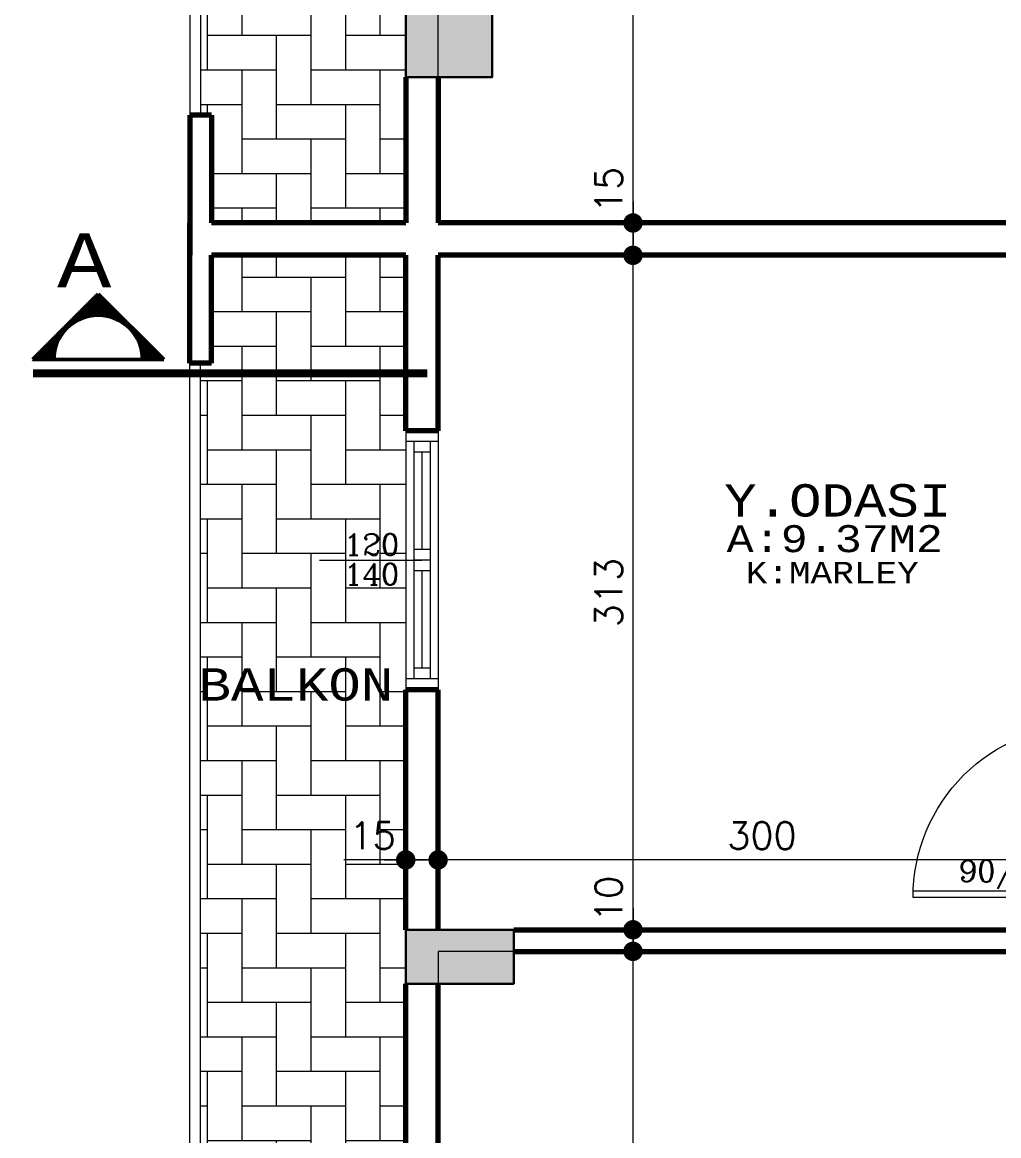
# Model space of a CAD drawing. Header units: millimetres. Extents: x 35860 to 71103, y -11298 to -8385.
# Drawn here: x 48954 to 49406, y -10414 to -9898 of the extents above; entities that cross this region are included whole.
import ezdxf
from ezdxf.enums import TextEntityAlignment as Align

# ---------------------------------------------------------------- set-up
doc = ezdxf.new("R2010")
doc.units = ezdxf.units.MM
doc.header["$MEASUREMENT"] = 0
doc.layers.get('0').update_dxf_attribs({"lineweight": 15})
doc.layers.get('Defpoints').update_dxf_attribs({"lineweight": 20})
for name, color, linetype, lineweight in [('02', 2, 'Continuous', 20), ('03_Yazı', 1, 'Continuous', 30), ('05', 4, 'Continuous', 50), ('07', 3, 'Continuous', 70), ('Aks&Tefriş', 5, 'Continuous', 20), ('Kolon', 6, 'Continuous', 30), ('Merd&Balkon', 40, 'Continuous', 20), ('Ölçü', 140, 'Continuous', 20)]:
    doc.layers.add(name, color=color, linetype=linetype, lineweight=lineweight)
doc.layers.add('Lay_X', color=45, linetype='Continuous', lineweight=13, plot=False)
doc.styles.add('0', font='txt.shx')
doc.styles.add('C', font='')
doc.styles.add('C3', font='', dxfattribs={"height": 15})
doc.styles.add('ROMANC', font='romanc', dxfattribs={"height": 0.11})
doc.styles.get('C').set_extended_font_data('Courier New Tur')
doc.styles.get('C3').set_extended_font_data('Courier New Tur')
doc.dimstyles.new('2', dxfattribs={"dimtxt": 12.5, "dimasz": 1, "dimexe": 0, "dimexo": 0, "dimgap": 5, "dimtad": 1, "dimdec": 0, "dimlfac": -1, "dimzin": 12, "dimdsep": 46, "dimtxsty": '0', "dimblk": 'DOT', "dimcen": 2.5, "dimse1": 1, "dimse2": 1, "dimclrd": 256, "dimclrt": 1, "dimadec": 0, "dimazin": 0, "dimtfac": 1, "dimtdec": 0, "dimtmove": 0, "dimatfit": 0, "dimldrblk": 'DOT', "dimfxl": 1, "dimtolj": 1, "dimtzin": 0, "dimlwd": -1, "dimarcsym": 0})
doc.dimstyles.new('_VI80I', dxfattribs={"dimtxt": 15, "dimasz": 1, "dimexe": 0, "dimexo": 100, "dimgap": 5, "dimtad": 1, "dimdec": 0, "dimlfac": -1, "dimzin": 12, "dimdsep": 46, "dimtxsty": '0', "dimblk1": 'DOT80_2', "dimblk2": 'DOT80_1', "dimsah": 1, "dimcen": 2.5, "dimse1": 1, "dimse2": 1, "dimclrd": 256, "dimclrt": 1, "dimadec": 8, "dimazin": 0, "dimtfac": 1, "dimtdec": 0, "dimtmove": 0, "dimatfit": 0, "dimldrblk": 'DOT', "dimfxl": 1, "dimtolj": 1, "dimtzin": 0, "dimlwd": -1, "dimarcsym": 0})
pattern_1 = [(0, (0, 0), (16, 16), [48, -16]), (90, (16, 0), (-16, -16), [48, -16])]

# ---------------------------------------------------------------- blocks, each defined once
blk = doc.blocks.new('DOT')
at = {"color": 0}
blk.add_line((-10, 0), (10, 0), dxfattribs=at)
at = {"color": 0, "const_width": 4.5}
blk.add_lwpolyline([(-2.25, 0, 1), (2.25, 0, 1)], format="xyb", close=True, dxfattribs=at)
blk = doc.blocks.new('*D378')
at = {"layer": 'Defpoints', "color": 0, "transparency": 16777216}
for p in [(49446.81, -10218.42), (49146.81, -10286.05), (49146.81, -10318.42)]:
    blk.add_point(p, dxfattribs=at)
at = {"layer": 'Ölçü', "transparency": 16777216}
blk.add_line((49445.81, -10286.05), (49147.81, -10286.05), dxfattribs=at)
at = {"layer": 'Ölçü', "transparency": 16777216, "rotation": 180}
blk.add_blockref('DOT', (49146.81, -10286.05), dxfattribs=at)
at = {"layer": 'Ölçü', "transparency": 16777216}
blk.add_blockref('DOT', (49446.81, -10286.05), dxfattribs=at)
at = {"layer": 'Ölçü', "color": 1, "transparency": 16777216, "insert": (49296.81, -10274.8), "char_height": 12.5, "attachment_point": 5, "style": '0'}
blk.add_mtext('\\A1;300', dxfattribs=at)
blk = doc.blocks.new('*D379')
at = {"layer": 'Defpoints', "color": 0, "transparency": 16777216}
for p in [(49131.81, -10286.05), (49131.81, -10318.42), (49146.81, -10318.42)]:
    blk.add_point(p, dxfattribs=at)
at = {"layer": 'Ölçü', "transparency": 16777216}
for p, q in [((49130.81, -10286.05), (49103.14, -10286.05)), ((49146.81, -10286.05), (49131.81, -10286.05)), ((49147.81, -10286.05), (49148.81, -10286.05))]:
    blk.add_line(p, q, dxfattribs=at)
blk.add_blockref('DOT', (49131.81, -10286.05), dxfattribs=at)
at = {"layer": 'Ölçü', "transparency": 16777216, "rotation": 180}
blk.add_blockref('DOT', (49146.81, -10286.05), dxfattribs=at)
at = {"layer": 'Ölçü', "color": 1, "transparency": 16777216, "insert": (49116.47, -10274.8), "char_height": 12.5, "attachment_point": 5, "style": '0'}
blk.add_mtext('\\A1;15', dxfattribs=at)
blk = doc.blocks.new('*D415')
at = {"layer": 'Defpoints', "color": 0, "transparency": 16777216}
for p in [(49181.81, -10328.42), (49237.08, -10328.42), (49271.81, -10758.42)]:
    blk.add_point(p, dxfattribs=at)
at = {"layer": 'Ölçü', "transparency": 16777216}
blk.add_line((49237.08, -10757.42), (49237.08, -10329.42), dxfattribs=at)
for p, rotation in [((49237.08, -10328.42), 90), ((49237.08, -10758.42), 270)]:
    blk.add_blockref('DOT', p, dxfattribs=dict(at, rotation=rotation))
at = {"layer": 'Ölçü', "color": 1, "transparency": 16777216, "insert": (49225.83, -10543.42), "char_height": 12.5, "attachment_point": 5, "rotation": 90, "style": '0'}
blk.add_mtext('\\A1;430', dxfattribs=at)
blk = doc.blocks.new('*D416')
at = {"layer": 'Defpoints', "color": 0, "transparency": 16777216}
for p in [(49181.81, -10318.42), (49237.08, -10318.42), (49181.81, -10328.42)]:
    blk.add_point(p, dxfattribs=at)
at = {"layer": 'Ölçü', "transparency": 16777216}
for p, q in [((49237.08, -10317.42), (49237.08, -10291.84)), ((49237.08, -10328.42), (49237.08, -10318.42)), ((49237.08, -10329.42), (49237.08, -10330.42))]:
    blk.add_line(p, q, dxfattribs=at)
for p, rotation in [((49237.08, -10318.42), 270), ((49237.08, -10328.42), 90)]:
    blk.add_blockref('DOT', p, dxfattribs=dict(at, rotation=rotation))
at = {"layer": 'Ölçü', "color": 1, "transparency": 16777216, "insert": (49225.83, -10304.13), "char_height": 12.5, "attachment_point": 5, "rotation": 90, "style": '0'}
blk.add_mtext('\\A1;10', dxfattribs=at)
blk = doc.blocks.new('*D417')
at = {"layer": 'Defpoints', "color": 0, "transparency": 16777216}
for p in [(49146.81, -10005.92), (49237.08, -10005.92), (49181.81, -10318.42)]:
    blk.add_point(p, dxfattribs=at)
at = {"layer": 'Ölçü', "transparency": 16777216}
blk.add_line((49237.08, -10317.42), (49237.08, -10006.92), dxfattribs=at)
for p, rotation in [((49237.08, -10005.92), 90), ((49237.08, -10318.42), 270)]:
    blk.add_blockref('DOT', p, dxfattribs=dict(at, rotation=rotation))
at = {"layer": 'Ölçü', "color": 1, "transparency": 16777216, "insert": (49225.83, -10162.17), "char_height": 12.5, "attachment_point": 5, "rotation": 90, "style": '0'}
blk.add_mtext('\\A1;313', dxfattribs=at)
blk = doc.blocks.new('*D418')
at = {"layer": 'Defpoints', "color": 0, "transparency": 16777216}
for p in [(49146.81, -9990.92), (49237.08, -9990.92), (49146.81, -10005.92)]:
    blk.add_point(p, dxfattribs=at)
at = {"layer": 'Ölçü', "transparency": 16777216}
for p, q in [((49237.08, -9989.92), (49237.08, -9962.26)), ((49237.08, -10005.92), (49237.08, -9990.92)), ((49237.08, -10006.92), (49237.08, -10007.92))]:
    blk.add_line(p, q, dxfattribs=at)
for p, rotation in [((49237.08, -9990.92), 270), ((49237.08, -10005.92), 90)]:
    blk.add_blockref('DOT', p, dxfattribs=dict(at, rotation=rotation))
at = {"layer": 'Ölçü', "color": 1, "transparency": 16777216, "insert": (49225.83, -9975.59), "char_height": 12.5, "attachment_point": 5, "rotation": 90, "style": '0'}
blk.add_mtext('\\A1;15', dxfattribs=at)
blk = doc.blocks.new('*D419')
at = {"layer": 'Defpoints', "color": 0, "transparency": 16777216}
for p in [(49181.81, -9678.42), (49237.08, -9678.42), (49146.81, -9990.92)]:
    blk.add_point(p, dxfattribs=at)
at = {"layer": 'Ölçü', "transparency": 16777216}
blk.add_line((49237.08, -9989.92), (49237.08, -9679.42), dxfattribs=at)
for p, rotation in [((49237.08, -9678.42), 90), ((49237.08, -9990.92), 270)]:
    blk.add_blockref('DOT', p, dxfattribs=dict(at, rotation=rotation))
at = {"layer": 'Ölçü', "color": 1, "transparency": 16777216, "insert": (49225.83, -9834.67), "char_height": 12.5, "attachment_point": 5, "rotation": 90, "style": '0'}
blk.add_mtext('\\A1;313', dxfattribs=at)
blk = doc.blocks.new('DOT80_2')
at = {"color": 0}
blk.add_line((0, 0), (0, -80), dxfattribs=at)
blk.add_blockref('DOT', (0, 0))
blk = doc.blocks.new('DOT80_1')
at = {"color": 0}
blk.add_line((0, 0), (0, 80), dxfattribs=at)
blk.add_blockref('DOT', (0, 0))
blk = doc.blocks.new('*D362')
at = {"layer": 'Aks&Tefriş', "transparency": 16777216}
blk.add_line((48869.37, -9941.92), (48869.37, -10054.92), dxfattribs=at)
at = {"layer": 'Defpoints', "color": 0, "transparency": 16777216}
for p in [(49031.81, -9940.92), (48869.37, -10055.92), (49031.81, -10055.92)]:
    blk.add_point(p, dxfattribs=at)
at = {"layer": 'Aks&Tefriş', "transparency": 16777216}
for name, p, rotation in [('DOT80_2', (48869.37, -9940.92), 90), ('DOT80_1', (48869.37, -10055.92), 270)]:
    blk.add_blockref(name, p, dxfattribs=dict(at, rotation=rotation))
at = {"layer": 'Aks&Tefriş', "color": 1, "transparency": 16777216, "insert": (48856.87, -9998.42), "char_height": 15, "attachment_point": 5, "rotation": 90, "style": '0'}
blk.add_mtext('\\A1;115', dxfattribs=at)
blk = doc.blocks.new('*D911')
at = {"layer": 'Aks&Tefriş', "transparency": 16777216}
blk.add_line((48869.37, -9860.33), (48869.37, -9939.92), dxfattribs=at)
at = {"layer": 'Defpoints', "color": 0, "transparency": 16777216}
for p in [(49131.81, -9859.33), (48869.37, -9940.92), (49041.81, -9940.92)]:
    blk.add_point(p, dxfattribs=at)
at = {"layer": 'Aks&Tefriş', "transparency": 16777216}
for name, p, rotation in [('DOT80_2', (48869.37, -9859.33), 90), ('DOT80_1', (48869.37, -9940.92), 270)]:
    blk.add_blockref(name, p, dxfattribs=dict(at, rotation=rotation))
at = {"layer": 'Aks&Tefriş', "color": 1, "transparency": 16777216, "insert": (48856.87, -9900.13), "char_height": 15, "attachment_point": 5, "rotation": 90, "style": '0'}
blk.add_mtext('\\A1;82', dxfattribs=at)
blk = doc.blocks.new('*D912')
at = {"layer": 'Aks&Tefriş', "transparency": 16777216}
blk.add_line((48869.37, -9941.92), (48869.37, -10054.92), dxfattribs=at)
at = {"layer": 'Defpoints', "color": 0, "transparency": 16777216}
for p in [(49041.81, -9940.92), (48869.37, -10055.92), (49031.81, -10055.92)]:
    blk.add_point(p, dxfattribs=at)
at = {"layer": 'Aks&Tefriş', "transparency": 16777216}
for name, p, rotation in [('DOT80_2', (48869.37, -9940.92), 90), ('DOT80_1', (48869.37, -10055.92), 270)]:
    blk.add_blockref(name, p, dxfattribs=dict(at, rotation=rotation))
at = {"layer": 'Aks&Tefriş', "color": 1, "transparency": 16777216, "insert": (48856.87, -9998.42), "char_height": 15, "attachment_point": 5, "rotation": 90, "style": '0'}
blk.add_mtext('\\A1;115', dxfattribs=at)
blk = doc.blocks.new('*D913')
at = {"layer": 'Aks&Tefriş', "transparency": 16777216}
blk.add_line((48869.37, -10056.92), (48869.37, -10086.17), dxfattribs=at)
at = {"layer": 'Defpoints', "color": 0, "transparency": 16777216}
for p in [(49031.81, -10055.92), (48869.37, -10087.17), (49131.81, -10087.17)]:
    blk.add_point(p, dxfattribs=at)
at = {"layer": 'Aks&Tefriş', "transparency": 16777216}
for name, p, rotation in [('DOT80_2', (48869.37, -10055.92), 90), ('DOT80_1', (48869.37, -10087.17), 270)]:
    blk.add_blockref(name, p, dxfattribs=dict(at, rotation=rotation))
at = {"layer": 'Aks&Tefriş', "color": 1, "transparency": 16777216, "insert": (48856.87, -10071.55), "char_height": 15, "attachment_point": 5, "rotation": 90, "style": '0'}
blk.add_mtext('\\A1;31', dxfattribs=at)
blk = doc.blocks.new('*D914')
at = {"layer": 'Aks&Tefriş', "transparency": 16777216}
blk.add_line((48869.37, -10088.17), (48869.37, -10206.17), dxfattribs=at)
at = {"layer": 'Defpoints', "color": 0, "transparency": 16777216}
for p in [(49131.81, -10087.17), (48869.37, -10207.17), (49131.81, -10207.17)]:
    blk.add_point(p, dxfattribs=at)
at = {"layer": 'Aks&Tefriş', "transparency": 16777216}
for name, p, rotation in [('DOT80_2', (48869.37, -10087.17), 90), ('DOT80_1', (48869.37, -10207.17), 270)]:
    blk.add_blockref(name, p, dxfattribs=dict(at, rotation=rotation))
at = {"layer": 'Aks&Tefriş', "color": 1, "transparency": 16777216, "insert": (48856.87, -10147.17), "char_height": 15, "attachment_point": 5, "rotation": 90, "style": '0'}
blk.add_mtext('\\A1;120', dxfattribs=at)
blk = doc.blocks.new('*D915')
at = {"layer": 'Aks&Tefriş', "transparency": 16777216}
blk.add_line((48869.37, -10208.17), (48869.37, -10432.42), dxfattribs=at)
at = {"layer": 'Defpoints', "color": 0, "transparency": 16777216}
for p in [(49131.81, -10207.17), (48869.37, -10433.42), (49131.81, -10433.42)]:
    blk.add_point(p, dxfattribs=at)
at = {"layer": 'Aks&Tefriş', "transparency": 16777216}
for name, p, rotation in [('DOT80_2', (48869.37, -10207.17), 90), ('DOT80_1', (48869.37, -10433.42), 270)]:
    blk.add_blockref(name, p, dxfattribs=dict(at, rotation=rotation))
at = {"layer": 'Aks&Tefriş', "color": 1, "transparency": 16777216, "insert": (48856.87, -10320.3), "char_height": 15, "attachment_point": 5, "rotation": 90, "style": '0'}
blk.add_mtext('\\A1;226', dxfattribs=at)

msp = doc.modelspace()

# ---------------------------------------------------------------- hatches: boundary and pattern name
h = msp.add_hatch()
h.set_pattern_fill('SERAMIK9', color=256, scale=4, style=0, pattern_type=2)
h.set_pattern_definition(pattern_1)
h.paths.add_polyline_path([(49131.81, -9739.33), (49131.81, -9728.08), (49131.81, -9678.42), (49131.81, -9653.42), (49131.81, -9560.92), (49131.81, -9440.92), (49131.81, -9384.52), (49131.81, -9333.42), (49131.81, -9288.95), (49131.81, -9283.95), (49146.81, -9283.95), (49146.81, -9213.95), (49131.81, -9213.95), (49131.81, -9208.95), (49131.81, -9188.28), (49036.81, -9184.09), (49036.81, -9940.92), (49041.81, -9940.92), (49041.81, -9990.92), (49131.81, -9990.92), (49131.81, -9923.42), (49131.81, -9893.42), (49131.81, -9859.33)])
h.paths.add_polyline_path([(49096.6, -9519.14), (49129.93, -9519.14), (49129.93, -9500.39), (49096.6, -9500.39)], flags=24)
h.paths.add_polyline_path([(49096.6, -9501.55), (49129.93, -9501.55), (49129.93, -9482.8), (49096.6, -9482.8)], flags=24)
h.paths.add_polyline_path([(49105.01, -9448.82), (49127.93, -9448.82), (49127.93, -9467.57), (49105.01, -9467.57)], flags=24)
h.paths.add_polyline_path([(49066.18, -9448.82), (49097.43, -9448.82), (49097.43, -9467.57), (49066.18, -9467.57)], flags=24)
h.paths.add_polyline_path([(49105.01, -9690.17), (49127.93, -9690.17), (49127.93, -9708.92), (49105.01, -9708.92)], flags=24)
h.paths.add_polyline_path([(49102.08, -9799.55), (49131.37, -9799.55), (49131.37, -9784.55), (49102.08, -9784.55)], flags=24)
h.paths.add_polyline_path([(49102.08, -9813.32), (49131.37, -9813.32), (49131.37, -9798.32), (49102.08, -9798.32)], flags=24)
h.paths.add_polyline_path([(49028.61, -9688.78), (49131.03, -9688.78), (49131.03, -9665.12), (49028.61, -9665.12)], flags=9)
h = msp.add_hatch()
h.set_pattern_fill('ANSI33', color=256, scale=30, style=0)
h.paths.add_polyline_path([(49131.81, -9384.52), (49131.81, -9333.42), (49156.81, -9334.52), (49156.81, -9384.52)])
h.paths.add_polyline_path([(49546.81, -9402.81), (49546.81, -9351.71), (49571.81, -9352.81), (49571.81, -9402.81)])
h.paths.add_polyline_path([(50031.81, -9983.42), (49971.81, -9983.42), (49971.81, -10013.42), (50031.81, -10013.42)])
h.paths.add_polyline_path([(50006.81, -9628.42), (50031.81, -9628.42), (50031.81, -9678.42), (50006.81, -9678.42)])
h.paths.add_polyline_path([(49571.81, -9638.42), (49571.81, -9678.42), (49546.81, -9678.42), (49546.81, -9638.42)])
h.paths.add_polyline_path([(49181.81, -9678.42), (49131.81, -9678.42), (49131.81, -9653.42), (49181.81, -9653.42)])
h.paths.add_polyline_path([(49171.81, -9893.42), (49131.81, -9893.42), (49131.81, -9923.42), (49171.81, -9923.42)])
h.paths.add_polyline_path([(49156.81, -10623.42), (49156.81, -10573.42), (49131.81, -10573.42), (49131.81, -10623.42)])
h.paths.add_polyline_path([(50006.81, -10368.42), (50031.81, -10368.42), (50031.81, -10318.42), (50006.81, -10318.42)])
h.paths.add_polyline_path([(49571.81, -10368.42), (49571.81, -10318.42), (49546.81, -10318.42), (49546.81, -10368.42)])
h.paths.add_polyline_path([(50006.81, -9423.08), (50006.81, -9371.98), (50031.81, -9373.08), (50031.81, -9423.08)])
h.paths.add_polyline_path([(49741.81, -9360.3), (49766.81, -9361.4), (49766.81, -9411.4), (49741.81, -9411.4)])
h.paths.add_polyline_path([(49471.81, -10138.42), (49446.81, -10138.42), (49446.81, -10073.42), (49471.81, -10073.42)])
h.paths.add_polyline_path([(49471.81, -9923.42), (49471.81, -9858.42), (49446.81, -9858.42), (49446.81, -9923.42)])
h.paths.add_polyline_path([(49741.81, -9873.42), (49741.81, -9878.42), (49746.81, -9878.42), (49836.81, -9878.42), (49836.81, -9858.42), (49741.81, -9858.42)])
h.paths.add_polyline_path([(49741.81, -10133.42), (49741.81, -10118.42), (49836.81, -10118.42), (49836.81, -10138.42), (49741.81, -10138.42)])
h.paths.add_polyline_path([(49181.81, -10318.42), (49131.81, -10318.42), (49131.81, -10343.42), (49181.81, -10343.42)])
h.paths.add_polyline_path([(49741.81, -10623.42), (49766.81, -10623.42), (49766.81, -10573.42), (49741.81, -10573.42)])
h.paths.add_polyline_path([(50006.81, -10623.42), (50031.81, -10623.42), (50031.81, -10573.42), (50006.81, -10573.42)])
h.paths.add_polyline_path([(49571.81, -10623.42), (49571.81, -10573.42), (49546.81, -10573.42), (49546.81, -10623.42)])
h = msp.add_hatch()
h.set_pattern_fill('SERAMIK9', color=256, scale=4, style=0, pattern_type=2)
h.set_pattern_definition(pattern_1)
h.paths.add_polyline_path([(49131.81, -10005.92), (49041.81, -10005.92), (49041.81, -10055.92), (49036.81, -10055.92), (49036.81, -10059.67), (49131.81, -10059.67)])
h = msp.add_hatch()
h.set_pattern_fill('SERAMIK9,_O', color=256, scale=4, pattern_type=2)
h.set_pattern_definition(pattern_1)
h.paths.add_polyline_path([(49146.81, -10673.42), (49131.81, -10673.42), (49131.81, -10668.42), (49131.81, -10623.42), (49131.81, -10573.42), (49131.81, -10553.42), (49131.81, -10433.42), (49131.81, -10343.42), (49131.81, -10318.42), (49131.81, -10207.17), (49131.81, -10087.17), (49131.81, -10061.67), (49036.81, -10061.67), (49036.81, -10768.42), (49131.81, -10768.42), (49131.81, -10748.42), (49131.81, -10743.42), (49146.81, -10743.42)])
h.paths.add_polyline_path([(49105.01, -10506.77), (49127.93, -10506.77), (49127.93, -10525.52), (49105.01, -10525.52)], flags=24)
h.paths.add_polyline_path([(49066.18, -10506.77), (49097.43, -10506.77), (49097.43, -10525.52), (49066.18, -10525.52)], flags=24)
h.paths.add_polyline_path([(49105.01, -10265.42), (49127.93, -10265.42), (49127.93, -10284.17), (49105.01, -10284.17)], flags=24)
h.paths.add_polyline_path([(49102.08, -10494.98), (49131.37, -10494.98), (49131.37, -10479.98), (49102.08, -10479.98)], flags=24)
h.paths.add_polyline_path([(49102.08, -10508.75), (49131.37, -10508.75), (49131.37, -10493.75), (49102.08, -10493.75)], flags=24)
h.paths.add_polyline_path([(49102.08, -10147.39), (49131.37, -10147.39), (49131.37, -10132.39), (49102.08, -10132.39)], flags=24)
h.paths.add_polyline_path([(49102.08, -10161.16), (49131.37, -10161.16), (49131.37, -10146.16), (49102.08, -10146.16)], flags=24)
h.paths.add_polyline_path([(49029.72, -10216.61), (49132.14, -10216.61), (49132.14, -10192.96), (49029.72, -10192.96)], flags=9)

# ---------------------------------------------------------------- linework, layer by layer
at = {"layer": '02'}
for p, q in [((49131.81, -10087.17), (49131.81, -10207.17)), ((49146.81, -10087.17), (49146.81, -10207.17)), ((49146.81, -10092.17), (49131.81, -10092.17)), ((49135.56, -10092.17), (49135.56, -10202.17)), ((49143.06, -10092.17), (49143.06, -10202.17)), ((49143.06, -10097.17), (49135.56, -10097.17)), ((49139.31, -10097.17), (49139.31, -10142.17)), ((49143.06, -10142.17), (49135.56, -10142.17)), ((49091.81, -10147.17), (49139.31, -10147.17)), ((49143.06, -10147.17), (49135.56, -10147.17)), ((49143.06, -10152.17), (49135.56, -10152.17)), ((49139.31, -10152.17), (49139.31, -10197.17)), ((49143.06, -10197.17), (49135.56, -10197.17)), ((49146.81, -10202.17), (49131.81, -10202.17))]:
    msp.add_line(p, q, dxfattribs=at)
msp.add_lwpolyline([(49366.81, -10303.42, -0.414214), (49446.81, -10223.42), (49446.81, -10303.42), (49366.81, -10303.42), (49366.81, -10300.42), (49446.81, -10300.42)], format="xyb", dxfattribs=at)
at = {"layer": '05'}
for p, q in [((48989.35, -10023.89), (48959.01, -10054.23)), ((48989.35, -10023.89), (48959.01, -10054.23)), ((48989.35, -10023.89), (48959.01, -10054.23)), ((49019.35, -10054.23), (48989.18, -10024.06)), ((49019.35, -10054.23), (48989.18, -10024.06)), ((49019.35, -10054.23), (48989.18, -10024.06)), ((49019.69, -10054.23), (48989.35, -10023.89)), ((49019.69, -10054.23), (48989.35, -10023.89)), ((49019.69, -10054.23), (48989.35, -10023.89)), ((48988.54, -10033.71), (48984.03, -10029.2)), ((48988.54, -10033.71), (48984.03, -10029.2)), ((48988.54, -10033.71), (48984.03, -10029.2)), ((48989.13, -10033.7), (48984.34, -10028.9)), ((48989.13, -10033.7), (48984.34, -10028.9)), ((48989.13, -10033.7), (48984.34, -10028.9)), ((48989.74, -10033.7), (48984.64, -10028.6)), ((48989.74, -10033.7), (48984.64, -10028.6)), ((48989.74, -10033.7), (48984.64, -10028.6)), ((48990.37, -10033.72), (48984.94, -10028.3)), ((48990.37, -10033.72), (48984.94, -10028.3)), ((48990.37, -10033.72), (48984.94, -10028.3)), ((48991.01, -10033.76), (48985.25, -10027.99)), ((48991.01, -10033.76), (48985.25, -10027.99)), ((48991.01, -10033.76), (48985.25, -10027.99)), ((48991.68, -10033.83), (48985.55, -10027.69)), ((48991.68, -10033.83), (48985.55, -10027.69)), ((48991.68, -10033.83), (48985.55, -10027.69)), ((48992.38, -10033.92), (48985.85, -10027.39)), ((48992.38, -10033.92), (48985.85, -10027.39)), ((48992.38, -10033.92), (48985.85, -10027.39)), ((48993.11, -10034.04), (48986.15, -10027.09)), ((48993.11, -10034.04), (48986.15, -10027.09)), ((48993.11, -10034.04), (48986.15, -10027.09)), ((48993.87, -10034.2), (48986.46, -10026.78)), ((48993.87, -10034.2), (48986.46, -10026.78)), ((48993.87, -10034.2), (48986.46, -10026.78)), ((48994.67, -10034.4), (48986.76, -10026.48)), ((48994.67, -10034.4), (48986.76, -10026.48)), ((48994.67, -10034.4), (48986.76, -10026.48)), ((48995.53, -10034.65), (48987.06, -10026.18)), ((48995.53, -10034.65), (48987.06, -10026.18)), ((48995.53, -10034.65), (48987.06, -10026.18)), ((48996.45, -10034.96), (48987.36, -10025.88)), ((48996.45, -10034.96), (48987.36, -10025.88)), ((48996.45, -10034.96), (48987.36, -10025.88)), ((48997.45, -10035.36), (48987.67, -10025.57)), ((48997.45, -10035.36), (48987.67, -10025.57)), ((48997.45, -10035.36), (48987.67, -10025.57)), ((48998.59, -10035.89), (48987.97, -10025.27)), ((48998.59, -10035.89), (48987.97, -10025.27)), ((48998.59, -10035.89), (48987.97, -10025.27)), ((48999.94, -10036.63), (48988.27, -10024.97)), ((48999.94, -10036.63), (48988.27, -10024.97)), ((48999.94, -10036.63), (48988.27, -10024.97)), ((49001.83, -10037.92), (48988.57, -10024.67)), ((49001.83, -10037.92), (48988.57, -10024.67)), ((49001.83, -10037.92), (48988.57, -10024.67)), ((49018.75, -10054.23), (48988.88, -10024.36)), ((49018.75, -10054.23), (48988.88, -10024.36)), ((49018.75, -10054.23), (48988.88, -10024.36)), ((48980.33, -10035.78), (48978.89, -10034.35)), ((48980.33, -10035.78), (48978.89, -10034.35)), ((48980.33, -10035.78), (48978.89, -10034.35)), ((48980.74, -10035.59), (48979.19, -10034.05)), ((48980.74, -10035.59), (48979.19, -10034.05)), ((48980.74, -10035.59), (48979.19, -10034.05)), ((48981.16, -10035.4), (48979.5, -10033.74)), ((48981.16, -10035.4), (48979.5, -10033.74)), ((48981.16, -10035.4), (48979.5, -10033.74)), ((48981.58, -10035.22), (48979.8, -10033.44)), ((48981.58, -10035.22), (48979.8, -10033.44)), ((48981.58, -10035.22), (48979.8, -10033.44)), ((48982.01, -10035.05), (48980.1, -10033.14)), ((48982.01, -10035.05), (48980.1, -10033.14)), ((48982.01, -10035.05), (48980.1, -10033.14)), ((48982.46, -10034.89), (48980.4, -10032.83)), ((48982.46, -10034.89), (48980.4, -10032.83)), ((48982.46, -10034.89), (48980.4, -10032.83)), ((48982.91, -10034.73), (48980.71, -10032.53)), ((48982.91, -10034.73), (48980.71, -10032.53)), ((48982.91, -10034.73), (48980.71, -10032.53)), ((48983.37, -10034.59), (48981.01, -10032.23)), ((48983.37, -10034.59), (48981.01, -10032.23)), ((48983.37, -10034.59), (48981.01, -10032.23)), ((48983.83, -10034.45), (48981.31, -10031.93)), ((48983.83, -10034.45), (48981.31, -10031.93)), ((48983.83, -10034.45), (48981.31, -10031.93)), ((48984.31, -10034.32), (48981.61, -10031.62)), ((48984.31, -10034.32), (48981.61, -10031.62)), ((48984.31, -10034.32), (48981.61, -10031.62)), ((48984.8, -10034.21), (48981.92, -10031.32)), ((48984.8, -10034.21), (48981.92, -10031.32)), ((48984.8, -10034.21), (48981.92, -10031.32)), ((48985.3, -10034.1), (48982.22, -10031.02)), ((48985.3, -10034.1), (48982.22, -10031.02)), ((48985.3, -10034.1), (48982.22, -10031.02)), ((48985.81, -10034), (48982.52, -10030.72)), ((48985.81, -10034), (48982.52, -10030.72)), ((48985.81, -10034), (48982.52, -10030.72)), ((48986.33, -10033.92), (48982.82, -10030.41)), ((48986.33, -10033.92), (48982.82, -10030.41)), ((48986.33, -10033.92), (48982.82, -10030.41)), ((48986.86, -10033.85), (48983.13, -10030.11)), ((48986.86, -10033.85), (48983.13, -10030.11)), ((48986.86, -10033.85), (48983.13, -10030.11)), ((48987.41, -10033.79), (48983.43, -10029.81)), ((48987.41, -10033.79), (48983.43, -10029.81)), ((48987.41, -10033.79), (48983.43, -10029.81)), ((48987.97, -10033.74), (48983.73, -10029.51)), ((48987.97, -10033.74), (48983.73, -10029.51)), ((48987.97, -10033.74), (48983.73, -10029.51)), ((48974.4, -10040.15), (48973.75, -10039.49)), ((48974.4, -10040.15), (48973.75, -10039.49)), ((48974.4, -10040.15), (48973.75, -10039.49)), ((48974.7, -10039.84), (48974.05, -10039.19)), ((48974.7, -10039.84), (48974.05, -10039.19)), ((48974.7, -10039.84), (48974.05, -10039.19)), ((48975, -10039.54), (48974.35, -10038.89)), ((48975, -10039.54), (48974.35, -10038.89)), ((48975, -10039.54), (48974.35, -10038.89)), ((48975.31, -10039.24), (48974.66, -10038.58)), ((48975.31, -10039.24), (48974.66, -10038.58)), ((48975.31, -10039.24), (48974.66, -10038.58)), ((48975.63, -10038.95), (48974.96, -10038.28)), ((48975.63, -10038.95), (48974.96, -10038.28)), ((48975.63, -10038.95), (48974.96, -10038.28)), ((48975.95, -10038.67), (48975.26, -10037.98)), ((48975.95, -10038.67), (48975.26, -10037.98)), ((48975.95, -10038.67), (48975.26, -10037.98)), ((48976.28, -10038.39), (48975.56, -10037.68)), ((48976.28, -10038.39), (48975.56, -10037.68)), ((48976.28, -10038.39), (48975.56, -10037.68)), ((48976.61, -10038.12), (48975.87, -10037.37)), ((48976.61, -10038.12), (48975.87, -10037.37)), ((48976.61, -10038.12), (48975.87, -10037.37)), ((48976.96, -10037.86), (48976.17, -10037.07)), ((48976.96, -10037.86), (48976.17, -10037.07)), ((48976.96, -10037.86), (48976.17, -10037.07)), ((48977.3, -10037.6), (48976.47, -10036.77)), ((48977.3, -10037.6), (48976.47, -10036.77)), ((48977.3, -10037.6), (48976.47, -10036.77)), ((48977.66, -10037.35), (48976.77, -10036.47)), ((48977.66, -10037.35), (48976.77, -10036.47)), ((48977.66, -10037.35), (48976.77, -10036.47)), ((48978.02, -10037.1), (48977.08, -10036.16)), ((48978.02, -10037.1), (48977.08, -10036.16)), ((48978.02, -10037.1), (48977.08, -10036.16)), ((48978.39, -10036.87), (48977.38, -10035.86)), ((48978.39, -10036.87), (48977.38, -10035.86)), ((48978.39, -10036.87), (48977.38, -10035.86)), ((48978.76, -10036.64), (48977.68, -10035.56)), ((48978.76, -10036.64), (48977.68, -10035.56)), ((48978.76, -10036.64), (48977.68, -10035.56)), ((48979.14, -10036.41), (48977.98, -10035.26)), ((48979.14, -10036.41), (48977.98, -10035.26)), ((48979.14, -10036.41), (48977.98, -10035.26)), ((48979.53, -10036.2), (48978.29, -10034.95)), ((48979.53, -10036.2), (48978.29, -10034.95)), ((48979.53, -10036.2), (48978.29, -10034.95)), ((48979.92, -10035.99), (48978.59, -10034.65)), ((48979.92, -10035.99), (48978.59, -10034.65)), ((48979.92, -10035.99), (48978.59, -10034.65)), ((48970.37, -10046.4), (48968.61, -10044.63)), ((48970.37, -10046.4), (48968.61, -10044.63)), ((48970.37, -10046.4), (48968.61, -10044.63)), ((48970.55, -10045.97), (48968.91, -10044.33)), ((48970.55, -10045.97), (48968.91, -10044.33)), ((48970.55, -10045.97), (48968.91, -10044.33)), ((48970.74, -10045.55), (48969.21, -10044.03)), ((48970.74, -10045.55), (48969.21, -10044.03)), ((48970.74, -10045.55), (48969.21, -10044.03)), ((48970.93, -10045.15), (48969.51, -10043.73)), ((48970.93, -10045.15), (48969.51, -10043.73)), ((48970.93, -10045.15), (48969.51, -10043.73)), ((48971.14, -10044.74), (48969.82, -10043.42)), ((48971.14, -10044.74), (48969.82, -10043.42)), ((48971.14, -10044.74), (48969.82, -10043.42)), ((48971.35, -10044.35), (48970.12, -10043.12)), ((48971.35, -10044.35), (48970.12, -10043.12)), ((48971.35, -10044.35), (48970.12, -10043.12)), ((48971.56, -10043.96), (48970.42, -10042.82)), ((48971.56, -10043.96), (48970.42, -10042.82)), ((48971.56, -10043.96), (48970.42, -10042.82)), ((48971.79, -10043.58), (48970.72, -10042.52)), ((48971.79, -10043.58), (48970.72, -10042.52)), ((48971.79, -10043.58), (48970.72, -10042.52)), ((48972.02, -10043.21), (48971.03, -10042.21)), ((48972.02, -10043.21), (48971.03, -10042.21)), ((48972.02, -10043.21), (48971.03, -10042.21)), ((48972.26, -10042.84), (48971.33, -10041.91)), ((48972.26, -10042.84), (48971.33, -10041.91)), ((48972.26, -10042.84), (48971.33, -10041.91)), ((48972.51, -10042.48), (48971.63, -10041.61)), ((48972.51, -10042.48), (48971.63, -10041.61)), ((48972.51, -10042.48), (48971.63, -10041.61)), ((48972.76, -10042.13), (48971.93, -10041.31)), ((48972.76, -10042.13), (48971.93, -10041.31)), ((48972.76, -10042.13), (48971.93, -10041.31)), ((48973.02, -10041.78), (48972.24, -10041)), ((48973.02, -10041.78), (48972.24, -10041)), ((48973.02, -10041.78), (48972.24, -10041)), ((48973.28, -10041.44), (48972.54, -10040.7)), ((48973.28, -10041.44), (48972.54, -10040.7)), ((48973.28, -10041.44), (48972.54, -10040.7)), ((48973.55, -10041.11), (48972.84, -10040.4)), ((48973.55, -10041.11), (48972.84, -10040.4)), ((48973.55, -10041.11), (48972.84, -10040.4)), ((48973.83, -10040.78), (48973.14, -10040.1)), ((48973.83, -10040.78), (48973.14, -10040.1)), ((48973.83, -10040.78), (48973.14, -10040.1)), ((48974.11, -10040.46), (48973.45, -10039.79)), ((48974.11, -10040.46), (48973.45, -10039.79)), ((48974.11, -10040.46), (48973.45, -10039.79)), ((49018.14, -10054.23), (49005.66, -10041.75)), ((49018.14, -10054.23), (49005.66, -10041.75)), ((49018.14, -10054.23), (49005.66, -10041.75)), ((49017.54, -10054.23), (49006.95, -10043.65)), ((49017.54, -10054.23), (49006.95, -10043.65)), ((49017.54, -10054.23), (49006.95, -10043.65)), ((48967.92, -10054.23), (48963.46, -10049.78)), ((48967.92, -10054.23), (48963.46, -10049.78)), ((48967.92, -10054.23), (48963.46, -10049.78)), ((48968.52, -10054.23), (48963.76, -10049.48)), ((48968.52, -10054.23), (48963.76, -10049.48)), ((48968.52, -10054.23), (48963.76, -10049.48)), ((48968.81, -10053.92), (48964.07, -10049.17)), ((48968.81, -10053.92), (48964.07, -10049.17)), ((48968.81, -10053.92), (48964.07, -10049.17)), ((48968.83, -10053.33), (48964.37, -10048.87)), ((48968.83, -10053.33), (48964.37, -10048.87)), ((48968.83, -10053.33), (48964.37, -10048.87)), ((48968.86, -10052.76), (48964.67, -10048.57)), ((48968.86, -10052.76), (48964.67, -10048.57)), ((48968.86, -10052.76), (48964.67, -10048.57)), ((48968.91, -10052.2), (48964.97, -10048.26)), ((48968.91, -10052.2), (48964.97, -10048.26)), ((48968.91, -10052.2), (48964.97, -10048.26)), ((48968.97, -10051.66), (48965.28, -10047.96)), ((48968.97, -10051.66), (48965.28, -10047.96)), ((48968.97, -10051.66), (48965.28, -10047.96)), ((48969.05, -10051.13), (48965.58, -10047.66)), ((48969.05, -10051.13), (48965.58, -10047.66)), ((48969.05, -10051.13), (48965.58, -10047.66)), ((48969.13, -10050.61), (48965.88, -10047.36)), ((48969.13, -10050.61), (48965.88, -10047.36)), ((48969.13, -10050.61), (48965.88, -10047.36)), ((48969.23, -10050.1), (48966.18, -10047.05)), ((48969.23, -10050.1), (48966.18, -10047.05)), ((48969.23, -10050.1), (48966.18, -10047.05)), ((48969.34, -10049.61), (48966.49, -10046.75)), ((48969.34, -10049.61), (48966.49, -10046.75)), ((48969.34, -10049.61), (48966.49, -10046.75)), ((48969.46, -10049.12), (48966.79, -10046.45)), ((48969.46, -10049.12), (48966.79, -10046.45)), ((48969.46, -10049.12), (48966.79, -10046.45)), ((48969.59, -10048.64), (48967.09, -10046.15)), ((48969.59, -10048.64), (48967.09, -10046.15)), ((48969.59, -10048.64), (48967.09, -10046.15)), ((48969.73, -10048.18), (48967.39, -10045.84)), ((48969.73, -10048.18), (48967.39, -10045.84)), ((48969.73, -10048.18), (48967.39, -10045.84)), ((48969.87, -10047.72), (48967.7, -10045.54)), ((48969.87, -10047.72), (48967.7, -10045.54)), ((48969.87, -10047.72), (48967.7, -10045.54)), ((48970.03, -10047.27), (48968, -10045.24)), ((48970.03, -10047.27), (48968, -10045.24)), ((48970.03, -10047.27), (48968, -10045.24)), ((48970.19, -10046.83), (48968.3, -10044.94)), ((48970.19, -10046.83), (48968.3, -10044.94)), ((48970.19, -10046.83), (48968.3, -10044.94)), ((49016.93, -10054.23), (49007.69, -10045)), ((49016.93, -10054.23), (49007.69, -10045)), ((49016.93, -10054.23), (49007.69, -10045)), ((49016.32, -10054.23), (49008.22, -10046.13)), ((49016.32, -10054.23), (49008.22, -10046.13)), ((49016.32, -10054.23), (49008.22, -10046.13)), ((49015.72, -10054.23), (49008.62, -10047.14)), ((49015.72, -10054.23), (49008.62, -10047.14)), ((49015.72, -10054.23), (49008.62, -10047.14)), ((49015.11, -10054.23), (49008.94, -10048.05)), ((49015.11, -10054.23), (49008.94, -10048.05)), ((49015.11, -10054.23), (49008.94, -10048.05)), ((49014.51, -10054.23), (49009.19, -10048.91)), ((49014.51, -10054.23), (49009.19, -10048.91)), ((49014.51, -10054.23), (49009.19, -10048.91)), ((49013.9, -10054.23), (49009.38, -10049.71)), ((49013.9, -10054.23), (49009.38, -10049.71)), ((49013.9, -10054.23), (49009.38, -10049.71)), ((48959.01, -10054.23), (49019.69, -10054.23)), ((48959.01, -10054.23), (49019.69, -10054.23)), ((48959.01, -10054.23), (49019.69, -10054.23)), ((48959.45, -10054.23), (48959.23, -10054.01)), ((48959.45, -10054.23), (48959.23, -10054.01)), ((48959.45, -10054.23), (48959.23, -10054.01)), ((48960.05, -10054.23), (48959.53, -10053.71)), ((48960.05, -10054.23), (48959.53, -10053.71)), ((48960.05, -10054.23), (48959.53, -10053.71)), ((48960.66, -10054.23), (48959.83, -10053.41)), ((48960.66, -10054.23), (48959.83, -10053.41)), ((48960.66, -10054.23), (48959.83, -10053.41)), ((48961.26, -10054.23), (48960.13, -10053.11)), ((48961.26, -10054.23), (48960.13, -10053.11)), ((48961.26, -10054.23), (48960.13, -10053.11)), ((48961.87, -10054.23), (48960.44, -10052.8)), ((48961.87, -10054.23), (48960.44, -10052.8)), ((48961.87, -10054.23), (48960.44, -10052.8)), ((48962.47, -10054.23), (48960.74, -10052.5)), ((48962.47, -10054.23), (48960.74, -10052.5)), ((48962.47, -10054.23), (48960.74, -10052.5)), ((48963.08, -10054.23), (48961.04, -10052.2)), ((48963.08, -10054.23), (48961.04, -10052.2)), ((48963.08, -10054.23), (48961.04, -10052.2)), ((48963.68, -10054.23), (48961.34, -10051.9)), ((48963.68, -10054.23), (48961.34, -10051.9)), ((48963.68, -10054.23), (48961.34, -10051.9)), ((48964.29, -10054.23), (48961.65, -10051.59)), ((48964.29, -10054.23), (48961.65, -10051.59)), ((48964.29, -10054.23), (48961.65, -10051.59)), ((48964.89, -10054.23), (48961.95, -10051.29)), ((48964.89, -10054.23), (48961.95, -10051.29)), ((48964.89, -10054.23), (48961.95, -10051.29)), ((48965.5, -10054.23), (48962.25, -10050.99)), ((48965.5, -10054.23), (48962.25, -10050.99)), ((48965.5, -10054.23), (48962.25, -10050.99)), ((48966.1, -10054.23), (48962.55, -10050.69)), ((48966.1, -10054.23), (48962.55, -10050.69)), ((48966.1, -10054.23), (48962.55, -10050.69)), ((48966.71, -10054.23), (48962.86, -10050.38)), ((48966.71, -10054.23), (48962.86, -10050.38)), ((48966.71, -10054.23), (48962.86, -10050.38)), ((48967.31, -10054.23), (48963.16, -10050.08)), ((48967.31, -10054.23), (48963.16, -10050.08)), ((48967.31, -10054.23), (48963.16, -10050.08)), ((49013.3, -10054.23), (49009.54, -10050.47)), ((49013.3, -10054.23), (49009.54, -10050.47)), ((49013.3, -10054.23), (49009.54, -10050.47)), ((49012.69, -10054.23), (49009.66, -10051.2)), ((49012.69, -10054.23), (49009.66, -10051.2)), ((49012.69, -10054.23), (49009.66, -10051.2)), ((49012.09, -10054.23), (49009.75, -10051.9)), ((49012.09, -10054.23), (49009.75, -10051.9)), ((49012.09, -10054.23), (49009.75, -10051.9)), ((49011.48, -10054.23), (49009.82, -10052.57)), ((49011.48, -10054.23), (49009.82, -10052.57)), ((49011.48, -10054.23), (49009.82, -10052.57)), ((49010.88, -10054.23), (49009.86, -10053.22)), ((49010.88, -10054.23), (49009.86, -10053.22)), ((49010.88, -10054.23), (49009.86, -10053.22)), ((49010.27, -10054.23), (49009.88, -10053.84)), ((49010.27, -10054.23), (49009.88, -10053.84)), ((49010.27, -10054.23), (49009.88, -10053.84))]:
    msp.add_line(p, q, dxfattribs=at)
at = {"layer": '05', "ltscale": 3}
for p, q in [((49141.8, -10059.67), (48959.2, -10059.67)), ((49141.8, -10059.67), (48959.2, -10059.67)), ((49141.8, -10059.67), (48959.2, -10059.67)), ((49141.8, -10060.67), (48959.2, -10060.67)), ((49141.8, -10060.67), (48959.2, -10060.67)), ((49141.8, -10060.67), (48959.2, -10060.67)), ((49141.8, -10061.67), (48959.2, -10061.67)), ((49141.8, -10061.67), (48959.2, -10061.67)), ((49141.8, -10061.67), (48959.2, -10061.67))]:
    msp.add_line(p, q, dxfattribs=at)
at = {"layer": '05'}
msp.add_arc((48989.35, -10054.23), 20.54, 0, 180, dxfattribs=at)
msp.add_arc((48989.35, -10054.23), 20.54, 0, 180, dxfattribs=at)
msp.add_arc((48989.35, -10054.23), 20.54, 0, 180, dxfattribs=at)
at = {"layer": '07'}
for p, q in [((49131.81, -9923.42), (49131.81, -9990.92)), ((49146.81, -9923.42), (49146.81, -9990.92)), ((49031.81, -9940.92), (49031.81, -10005.92)), ((49041.81, -9940.92), (49031.81, -9940.92)), ((49031.81, -9940.92), (49031.81, -10005.92)), ((49041.81, -9940.92), (49041.81, -9990.92)), ((49031.81, -10055.92), (49031.81, -9990.92)), ((49031.81, -10055.92), (49031.81, -9990.92)), ((49131.81, -9990.92), (49041.81, -9990.92)), ((49446.81, -9990.92), (49146.81, -9990.92)), ((49131.81, -10005.92), (49041.81, -10005.92)), ((49041.81, -10055.92), (49041.81, -10005.92)), ((49131.81, -10087.17), (49131.81, -10005.92)), ((49131.81, -10087.17), (49131.81, -10005.92)), ((49446.81, -10005.92), (49146.81, -10005.92)), ((49146.81, -10087.17), (49146.81, -10005.92)), ((49041.81, -10055.92), (49031.81, -10055.92)), ((49146.81, -10087.17), (49131.81, -10087.17)), ((49131.81, -10218.42), (49131.81, -10207.17)), ((49131.81, -10318.42), (49131.81, -10207.17)), ((49146.81, -10207.17), (49131.81, -10207.17)), ((49146.81, -10318.42), (49146.81, -10207.17)), ((49181.81, -10318.42), (49446.81, -10318.42)), ((49181.81, -10328.42), (49456.81, -10328.42)), ((49131.81, -10433.42), (49131.81, -10343.42)), ((49146.81, -10433.42), (49146.81, -10343.42))]:
    msp.add_line(p, q, dxfattribs=at)
at = {"layer": 'Kolon'}
for points in [[(49171.81, -9893.42), (49131.81, -9893.42), (49131.81, -9923.42), (49171.81, -9923.42), (49171.81, -9923.42)], [(49181.81, -10318.42), (49131.81, -10318.42), (49131.81, -10343.42), (49181.81, -10343.42), (49181.81, -10343.42)]]:
    msp.add_lwpolyline(points, close=True, dxfattribs=at)
at = {"layer": 'Lay_X'}
for points in [[(49146.81, -9990.92), (49146.81, -9678.42), (49446.81, -9678.42), (49446.81, -9990.92)], [(49146.81, -10005.92), (49146.81, -10318.42), (49446.81, -10318.42), (49446.81, -10005.92)], [(49546.81, -10758.42), (49546.81, -10328.42), (49146.81, -10328.42), (49146.81, -10758.42)]]:
    msp.add_lwpolyline(points, close=True, dxfattribs=at)
at = {"layer": 'Merd&Balkon'}
for p, q in [((49031.81, -9178.87), (49031.81, -9940.92)), ((49036.81, -9184.09), (49036.81, -9940.92)), ((49031.81, -10773.42), (49031.81, -10055.92)), ((49036.81, -10768.42), (49036.81, -10055.92))]:
    msp.add_line(p, q, dxfattribs=at)

# ---------------------------------------------------------------- texts
at = {"layer": '03_Yazı'}
for s, height, style, p in [('A ', 25, 'C', (48970.37, -10020.78)), ('120', 10, 'ROMANC', (49103.15, -10144.89)), ('140', 10, 'ROMANC', (49103.15, -10158.66)), ('90/210', 10, 'ROMANC', (49387.91, -10296.18))]:
    msp.add_text(s, height=height, dxfattribs=dict(at, style=style)).set_placement(p)
at = {"layer": '03_Yazı', "style": 'C3'}
msp.add_text('BALKON', height=15, dxfattribs=at).set_placement((49080.93, -10204.75), align=Align.MIDDLE_CENTER)
at = {"layer": '03_Yazı', "style": 'C', "flags": 12}
for tag, text, height, p in [('Y.ODASI', 'Y.ODASI', 15, (49331.92, -10119.46)), ('K:MARLEY', 'K:MARLEY', 10, (49329.35, -10152.94))]:
    msp.add_attdef(tag, text=text, height=height, dxfattribs=at).set_placement(p, align=Align.MIDDLE_CENTER)
at = {"layer": '03_Yazı', "style": 'C'}
msp.add_attdef('A:9.37M2', text='A:10.00m2', height=12.5, dxfattribs=at).set_placement((49330.54, -10137.2), align=Align.MIDDLE_CENTER)

# ---------------------------------------------------------------- dimensions: what is measured, and where the dimension line sits
at = {"layer": 'Aks&Tefriş'}
for base, p1, p2, picture, middle in [((48869.37, -9940.92), (49131.81, -9859.33), (49041.81, -9940.92), '*D911', (48856.87, -9900.13)), ((48869.37, -10055.92), (49031.81, -9940.92), (49031.81, -10055.92), '*D362', (48856.87, -9998.42)), ((48869.37, -10055.92), (49041.81, -9940.92), (49031.81, -10055.92), '*D912', (48856.87, -9998.42)), ((48869.37, -10087.17), (49031.81, -10055.92), (49131.81, -10087.17), '*D913', (48856.87, -10071.55)), ((48869.37, -10207.17), (49131.81, -10087.17), (49131.81, -10207.17), '*D914', (48856.87, -10147.17)), ((48869.37, -10433.42), (49131.81, -10207.17), (49131.81, -10433.42), '*D915', (48856.87, -10320.3))]:
    dim = msp.add_linear_dim(base=base, p1=p1, p2=p2, angle=90, dimstyle='_VI80I', override={"dimtmove": 1}, dxfattribs=at)
    dim.commit()
    dim.dimension.update_dxf_attribs({"geometry": picture, "text_midpoint": middle})
at = {"layer": 'Ölçü'}
for base, p1, p2, angle, picture, middle in [((49237.08192805, -9678.42189481), (49146.80522746, -9990.92189481), (49181.80522746, -9678.42189481), 90, '*D419', (49225.83192805, -9834.67189481)), ((49237.08, -9990.92), (49146.81, -10005.92), (49146.81, -9990.92), 90, '*D418', (49225.83, -9975.59)), ((49237.08192805, -10005.92189481), (49181.80522746, -10318.42189481), (49146.80522746, -10005.92189481), 90, '*D417', (49225.83192805, -10162.17189481)), ((49146.81, -10286.05), (49446.81, -10218.42), (49146.81, -10318.42), 180, '*D378', (49296.81, -10274.8)), ((49131.81, -10286.05), (49146.81, -10318.42), (49131.81, -10318.42), 180, '*D379', (49116.47, -10274.8)), ((49237.08, -10318.42), (49181.81, -10328.42), (49181.81, -10318.42), 90, '*D416', (49225.83, -10304.13)), ((49237.08, -10328.42), (49271.81, -10758.42), (49181.81, -10328.42), 90, '*D415', (49225.83, -10543.42))]:
    dim = msp.add_linear_dim(base=base, p1=p1, p2=p2, angle=angle, dimstyle='2', dxfattribs=at)
    dim.commit()
    dim.dimension.update_dxf_attribs({"geometry": picture, "text_midpoint": middle})

doc.saveas('drawing.dxf')
